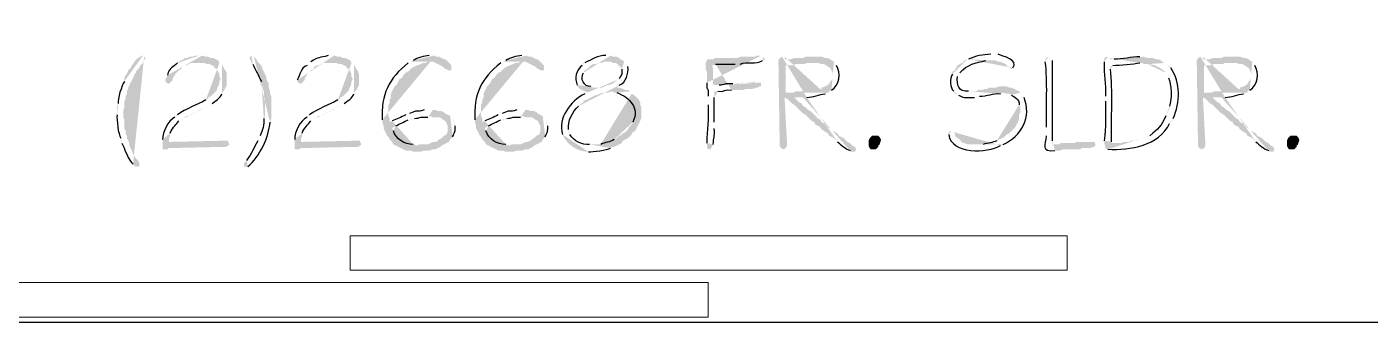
# Model space of a CAD drawing. Header units: inches. Extents: x -167 to 6071, y -6287 to -2731.
# Drawn here: x 646.5 to 704.5, y -6052 to -6039.3 of the extents above; entities that cross this region are included whole.
import ezdxf

# ---------------------------------------------------------------- set-up
doc = ezdxf.new("R2010")
doc.units = ezdxf.units.IN
doc.header["$LTSCALE"] = 96
doc.header["$MEASUREMENT"] = 0
doc.layers.add('Doors', color=5, linetype='Continuous', lineweight=9)
doc.layers.add('PDF_Geometry', color=7, linetype='Continuous', true_color=0x4a4a4a)
doc.layers.add('PDF_Solid Fills', color=7, linetype='Continuous')

msp = doc.modelspace()

# ---------------------------------------------------------------- hatches: boundary and pattern name
at = {"layer": 'PDF_Solid Fills', "transparency": 33554559}
h = msp.add_hatch(color=256, dxfattribs=at)
h.paths.add_polyline_path([(651.477, -6040.522), (651.423, -6040.522), (651.37, -6040.575), (651.263, -6040.629), (651.157, -6040.735), (651.103, -6040.789), (651.05, -6040.895), (650.997, -6040.949), (650.943, -6041.055), (650.837, -6041.162), (650.783, -6041.322), (650.73, -6041.375), (650.677, -6041.482), (650.677, -6041.642)], flags=0)
h.paths.add_polyline_path([(650.41, -6042.602), (650.357, -6042.709), (650.357, -6043.082)], flags=0)
h.paths.add_polyline_path([(650.517, -6044.095), (650.517, -6044.202), (650.57, -6044.309)], flags=0)
h.paths.add_polyline_path([(651.05, -6045.215), (651.157, -6045.322), (651.317, -6045.322), (651.317, -6045.162), (651.263, -6045.055), (651.157, -6044.949), (651.103, -6044.842), (651.05, -6044.789), (650.997, -6044.629), (650.943, -6044.522), (650.89, -6044.415), (650.89, -6044.309), (650.837, -6044.202), (650.783, -6044.095), (650.783, -6043.989), (650.73, -6043.882), (650.73, -6043.775), (650.677, -6043.669), (650.677, -6043.295), (650.623, -6043.189), (650.623, -6042.869), (650.677, -6042.762), (650.677, -6042.495), (650.73, -6042.389), (650.73, -6042.282), (650.783, -6042.175), (650.783, -6042.015), (650.837, -6042.015), (650.837, -6041.909), (650.89, -6041.802), (650.943, -6041.695), (650.997, -6041.589), (651.05, -6041.482), (651.103, -6041.375), (651.157, -6041.269), (651.21, -6041.162), (651.317, -6041.055), (651.37, -6040.949), (651.477, -6040.842), (651.53, -6040.735), (651.583, -6040.629), (651.53, -6040.575)], flags=0)
h = msp.add_hatch(color=256, dxfattribs=at)
h.paths.add_polyline_path([(653.93, -6040.522), (653.77, -6040.522), (653.61, -6040.575), (653.503, -6040.575), (653.397, -6040.629), (653.29, -6040.629), (653.237, -6040.682), (653.023, -6040.789), (652.97, -6040.842)], flags=0)
h.paths.add_polyline_path([(652.543, -6041.375), (652.49, -6041.482), (652.437, -6041.589), (652.49, -6041.695), (652.597, -6041.749), (652.65, -6041.695), (652.757, -6041.589), (652.757, -6041.535), (652.81, -6041.429), (652.863, -6041.375), (652.863, -6041.322), (652.917, -6041.269), (653.023, -6041.162), (653.13, -6041.109), (653.183, -6041.002), (653.29, -6040.949), (653.343, -6040.949), (653.557, -6040.842), (654.783, -6040.842), (654.73, -6040.735), (654.623, -6040.682), (654.517, -6040.629), (654.41, -6040.629), (654.303, -6040.575), (654.197, -6040.575), (654.037, -6040.522)], flags=0)
h = msp.add_hatch(color=256, dxfattribs=at)
h.paths.add_polyline_path([(656.17, -6040.522), (656.063, -6040.629), (656.117, -6040.682), (656.17, -6040.842), (656.223, -6040.895)], flags=0)
h.paths.add_polyline_path([(656.597, -6041.642), (656.597, -6041.749), (656.65, -6041.909), (656.65, -6041.962), (656.703, -6042.069), (656.703, -6042.282), (656.757, -6042.442), (656.757, -6043.135), (656.703, -6043.242)], flags=0)
h.paths.add_polyline_path([(656.543, -6043.989), (656.49, -6044.095), (656.437, -6044.202)], flags=0)
h.paths.add_polyline_path([(655.957, -6045.055), (655.85, -6045.162), (655.85, -6045.322), (656.01, -6045.322)], flags=0)
h.paths.add_polyline_path([(656.97, -6043.402), (657.023, -6043.242), (657.023, -6042.282), (656.97, -6042.175), (656.97, -6042.069), (656.917, -6041.909), (656.917, -6041.749), (656.863, -6041.642), (656.81, -6041.535), (656.81, -6041.429), (656.757, -6041.322), (656.703, -6041.215), (656.65, -6041.109), (656.597, -6040.949), (656.49, -6040.842), (656.437, -6040.789), (656.383, -6040.682), (656.277, -6040.575)], flags=0)
h = msp.add_hatch(color=256, dxfattribs=at)
h.paths.add_polyline_path([(659.637, -6040.522), (659.477, -6040.522)], flags=0)
h.paths.add_polyline_path([(658.73, -6040.789), (658.677, -6040.842), (658.57, -6040.949)], flags=0)
h.paths.add_polyline_path([(658.143, -6041.589), (658.197, -6041.695), (658.303, -6041.749), (658.463, -6041.589), (658.463, -6041.535), (658.517, -6041.429), (658.57, -6041.375), (658.57, -6041.322), (658.623, -6041.269), (658.73, -6041.162), (658.837, -6041.109), (658.89, -6041.002), (658.997, -6040.949), (659.05, -6040.949), (659.263, -6040.842), (660.49, -6040.842), (660.437, -6040.735), (660.223, -6040.629), (660.117, -6040.629), (660.01, -6040.575), (659.903, -6040.575), (659.743, -6040.522)], flags=0)
h = msp.add_hatch(color=256, dxfattribs=at)
h.paths.add_polyline_path([(663.903, -6040.522), (663.85, -6040.522)], flags=0)
h.paths.add_polyline_path([(663.157, -6040.735), (663.05, -6040.789), (664.01, -6040.789), (664.437, -6041.002), (664.543, -6041.109), (664.597, -6041.109), (664.65, -6041.162), (664.81, -6041.162), (664.81, -6040.949), (664.757, -6040.895), (664.543, -6040.682), (664.49, -6040.682), (664.277, -6040.575), (664.17, -6040.575), (664.063, -6040.522)], flags=0)
h = msp.add_hatch(color=256, dxfattribs=at)
h.paths.add_polyline_path([(667.903, -6040.522), (667.85, -6040.522)], flags=0)
h.paths.add_polyline_path([(667.157, -6040.735), (667.05, -6040.789), (668.01, -6040.789), (668.437, -6041.002), (668.543, -6041.109), (668.597, -6041.109), (668.65, -6041.162), (668.81, -6041.162), (668.81, -6040.949), (668.757, -6040.895), (668.543, -6040.682), (668.49, -6040.682), (668.277, -6040.575), (668.17, -6040.575), (668.063, -6040.522)], flags=0)
h = msp.add_hatch(color=256, dxfattribs=at)
h.paths.add_polyline_path([(671.583, -6040.522), (671.477, -6040.522)], flags=0)
h.paths.add_polyline_path([(670.57, -6040.842), (670.517, -6040.842), (670.463, -6040.949)], flags=0)
h.paths.add_polyline_path([(670.25, -6041.802), (670.303, -6041.909), (671.05, -6041.909), (670.943, -6041.909), (670.837, -6041.855)], flags=0)
h.paths.add_polyline_path([(670.517, -6041.269), (670.57, -6041.162), (670.677, -6041.109), (670.783, -6041.002), (670.837, -6040.949), (670.943, -6040.895), (671.05, -6040.895), (671.157, -6040.842), (671.317, -6040.842), (671.423, -6040.789), (672.277, -6040.789), (672.223, -6040.735), (672.117, -6040.682), (672.063, -6040.629), (671.957, -6040.575), (671.797, -6040.575), (671.69, -6040.522)], flags=0)
h = msp.add_hatch(color=256, dxfattribs=at)
h.paths.add_polyline_path([(678.197, -6040.522), (677.983, -6040.522), (677.93, -6040.575), (677.29, -6040.575), (677.183, -6040.629), (676.223, -6040.629), (676.117, -6040.682), (675.85, -6040.682), (675.85, -6040.735), (675.797, -6040.842), (675.797, -6041.109), (675.85, -6041.215), (675.85, -6041.695)], flags=0)
h.paths.add_polyline_path([(675.903, -6042.282), (675.903, -6042.655)], flags=0)
h.paths.add_polyline_path([(675.85, -6044.309), (675.85, -6044.522), (675.957, -6044.575), (676.01, -6044.575), (676.063, -6044.469), (676.117, -6044.362)], flags=0)
h.paths.add_polyline_path([(676.17, -6043.669), (676.17, -6043.402)], flags=0)
h.paths.add_polyline_path([(676.17, -6042.335), (676.17, -6042.069), (676.33, -6042.069)], flags=0)
h.paths.add_polyline_path([(676.917, -6042.015), (677.397, -6042.015), (677.557, -6041.962), (677.823, -6041.962), (677.983, -6041.909), (678.037, -6041.909), (678.143, -6041.855), (678.197, -6041.855), (678.197, -6041.802), (676.17, -6041.802), (676.117, -6041.749), (676.117, -6041.055), (676.063, -6040.949), (676.17, -6040.949), (676.223, -6040.895)], flags=0)
h.paths.add_polyline_path([(677.077, -6040.895), (677.29, -6040.895)], flags=0)
h.paths.add_polyline_path([(678.25, -6040.735), (678.303, -6040.735), (678.357, -6040.682), (678.303, -6040.575)], flags=0)
h = msp.add_hatch(color=256, dxfattribs=at)
h.paths.add_polyline_path([(679.103, -6040.575), (678.997, -6040.629), (678.943, -6040.735), (678.997, -6044.362), (678.997, -6044.415), (679.05, -6044.522), (679.157, -6044.575), (679.263, -6044.522), (679.317, -6044.415), (679.317, -6044.362), (679.21, -6042.335), (680.17, -6042.335)], flags=0)
h.paths.add_polyline_path([(680.97, -6042.175), (681.023, -6042.122), (679.263, -6042.122), (679.263, -6040.949), (679.53, -6040.949), (679.69, -6040.895), (680.063, -6040.895), (680.17, -6040.842), (680.543, -6040.842), (681.343, -6040.789), (681.237, -6040.735), (679.21, -6040.682), (679.21, -6040.575)], flags=0)
for points in [[(680.543, -6040.575), (680.117, -6040.575), (680.01, -6040.629), (679.637, -6040.629), (679.477, -6040.682), (679.21, -6040.682), (681.237, -6040.735), (681.183, -6040.682), (681.077, -6040.629), (680.97, -6040.629), (680.81, -6040.575), (680.703, -6040.575)], [(698.623, -6040.575), (698.197, -6040.575), (698.09, -6040.629), (697.717, -6040.629), (697.557, -6040.682), (697.29, -6040.682), (699.317, -6040.735), (699.263, -6040.682), (699.157, -6040.629), (699.05, -6040.629), (698.89, -6040.575), (698.783, -6040.575)], [(688.65, -6041.855), (688.49, -6041.855), (688.33, -6041.909), (688.063, -6041.909), (687.957, -6041.962), (687.85, -6041.962), (687.743, -6042.015), (687.583, -6042.015), (687.477, -6042.069), (687.157, -6042.069), (689.343, -6042.069), (689.023, -6041.909), (688.917, -6041.909), (688.81, -6041.855)], [(655.05, -6044.202), (652.597, -6044.255), (652.33, -6044.255), (652.33, -6044.575), (652.543, -6044.575), (652.597, -6044.522), (654.997, -6044.469), (655.05, -6044.469), (655.157, -6044.415), (655.21, -6044.362), (655.157, -6044.255), (655.157, -6044.202)], [(660.757, -6044.202), (658.303, -6044.255), (658.037, -6044.255), (658.037, -6044.575), (658.25, -6044.575), (658.303, -6044.522), (660.703, -6044.469), (660.757, -6044.469), (660.863, -6044.415), (660.917, -6044.362), (660.863, -6044.255), (660.863, -6044.202)], [(683.05, -6044.575), (682.943, -6044.575), (682.89, -6044.522), (682.837, -6044.415), (682.837, -6044.202), (682.89, -6044.095), (682.997, -6043.989), (683.263, -6043.989), (683.317, -6044.042), (683.37, -6044.149), (683.37, -6044.202), (683.317, -6044.362), (683.263, -6044.415), (683.263, -6044.469), (683.157, -6044.575)], [(701.13, -6044.575), (701.023, -6044.575), (700.97, -6044.522), (700.917, -6044.415), (700.917, -6044.202), (700.97, -6044.095), (701.077, -6043.989), (701.343, -6043.989), (701.397, -6044.042), (701.45, -6044.149), (701.45, -6044.202), (701.397, -6044.362), (701.343, -6044.415), (701.343, -6044.469), (701.237, -6044.575)], [(692.437, -6044.255), (691.797, -6044.255), (691.743, -6044.309), (691.157, -6044.309), (691.05, -6044.362), (690.783, -6044.362), (692.65, -6044.362), (692.597, -6044.255), (692.543, -6044.255)]]:
    msp.add_hatch(color=256, dxfattribs=at).paths.add_polyline_path(points)
h = msp.add_hatch(color=256, dxfattribs=at)
h.paths.add_polyline_path([(687.103, -6040.682), (686.997, -6040.735), (686.89, -6040.842), (686.677, -6040.949), (686.623, -6041.055), (686.57, -6041.162), (686.463, -6041.215), (686.463, -6041.322)], flags=0)
h.paths.add_polyline_path([(686.517, -6042.069), (686.57, -6042.175), (686.623, -6042.175), (686.73, -6042.229)], flags=0)
h.paths.add_polyline_path([(687.423, -6042.335), (687.53, -6042.335), (687.637, -6042.282)], flags=0)
h.paths.add_polyline_path([(688.543, -6042.175), (688.65, -6042.122), (689.397, -6042.122), (689.343, -6042.069), (687.157, -6042.069)], flags=0)
h.paths.add_polyline_path([(686.677, -6041.429), (686.73, -6041.322), (686.783, -6041.269)], flags=0)
h.paths.add_polyline_path([(687.903, -6040.735), (688.17, -6040.735)], flags=0)
h = msp.add_hatch(color=256, dxfattribs=at)
h.paths.add_polyline_path([(688.17, -6040.469), (688.117, -6040.469)], flags=0)
h.paths.add_polyline_path([(687.157, -6040.682), (687.103, -6040.682), (688.17, -6040.735), (688.33, -6040.735), (688.437, -6040.789), (688.543, -6040.789), (688.757, -6040.895), (688.863, -6041.002), (688.917, -6041.002), (688.917, -6041.055), (689.023, -6041.109), (689.077, -6041.055)], flags=0)
h.paths.add_polyline_path([(688.437, -6040.469), (688.277, -6040.469)], flags=0)
h = msp.add_hatch(color=256, dxfattribs=at)
h.paths.add_polyline_path([(690.623, -6040.575), (690.517, -6040.629), (690.463, -6040.789)], flags=0)
h.paths.add_polyline_path([(690.517, -6043.615), (690.517, -6043.989)], flags=0)
h.paths.add_polyline_path([(690.89, -6044.629), (691.103, -6044.629), (691.263, -6044.575), (691.957, -6044.575), (692.063, -6044.522), (692.437, -6044.522), (692.543, -6044.469), (692.597, -6044.469), (692.65, -6044.362), (690.783, -6044.362), (690.783, -6044.202)], flags=0)
h.paths.add_polyline_path([(690.783, -6040.735), (690.73, -6040.629)], flags=0)
h = msp.add_hatch(color=256, dxfattribs=at)
h.paths.add_polyline_path([(693.183, -6040.575), (693.13, -6040.575), (693.023, -6040.629), (693.023, -6040.789)], flags=0)
h.paths.add_polyline_path([(693.077, -6042.282), (693.077, -6042.495)], flags=0)
h.paths.add_polyline_path([(693.023, -6044.202), (693.023, -6044.309), (693.343, -6044.309), (693.343, -6044.255)], flags=0)
h.paths.add_polyline_path([(693.29, -6041.109), (693.29, -6041.002), (693.397, -6040.949)], flags=0)
h.paths.add_polyline_path([(694.57, -6040.842), (695.637, -6040.842), (695.53, -6040.789), (695.477, -6040.735), (693.29, -6040.682), (693.237, -6040.629)], flags=0)
h = msp.add_hatch(color=256, dxfattribs=at)
h.paths.add_polyline_path([(694.623, -6040.575), (694.57, -6040.575)], flags=0)
h.paths.add_polyline_path([(693.45, -6040.682), (693.29, -6040.682), (695.477, -6040.735), (695.37, -6040.682), (695.263, -6040.682), (695.103, -6040.629), (694.89, -6040.629), (694.73, -6040.575)], flags=0)
h = msp.add_hatch(color=256, dxfattribs=at)
h.paths.add_polyline_path([(697.183, -6040.575), (697.077, -6040.629), (697.023, -6040.735), (697.077, -6044.362), (697.077, -6044.415), (697.13, -6044.522), (697.237, -6044.575), (697.343, -6044.522), (697.397, -6044.415), (697.397, -6044.362), (697.29, -6042.335), (698.25, -6042.335)], flags=0)
h.paths.add_polyline_path([(699.05, -6042.175), (699.103, -6042.122), (697.343, -6042.122), (697.343, -6040.949), (697.61, -6040.949), (697.77, -6040.895), (698.143, -6040.895), (698.25, -6040.842), (698.623, -6040.842), (699.423, -6040.789), (699.317, -6040.735), (697.29, -6040.682), (697.29, -6040.575)], flags=0)
h = msp.add_hatch(color=256, dxfattribs=at)
h.paths.add_polyline_path([(654.783, -6040.842), (653.93, -6040.842), (654.143, -6040.842), (654.25, -6040.895), (654.357, -6040.895), (654.57, -6041.002), (654.57, -6041.055), (654.677, -6041.109), (654.73, -6041.215), (654.783, -6041.322), (654.783, -6041.429), (654.837, -6041.535), (654.783, -6041.642), (654.783, -6041.749), (654.73, -6041.855), (654.677, -6041.962), (654.677, -6042.015), (654.57, -6042.122), (654.517, -6042.175), (654.41, -6042.282), (654.303, -6042.335), (654.303, -6042.389), (654.197, -6042.442)], flags=0)
h.paths.add_polyline_path([(652.97, -6043.082), (652.917, -6043.082), (652.863, -6043.189)], flags=0)
h.paths.add_polyline_path([(652.33, -6044.149), (652.33, -6044.255), (652.597, -6044.255), (652.597, -6044.149), (652.65, -6043.989), (652.65, -6043.882)], flags=0)
h.paths.add_polyline_path([(653.023, -6043.349), (653.237, -6043.242), (653.343, -6043.135), (653.45, -6043.135), (653.557, -6043.082), (653.663, -6043.029), (653.717, -6042.975), (653.877, -6042.922), (653.983, -6042.869), (654.143, -6042.762), (654.25, -6042.709), (654.463, -6042.602)], flags=0)
h.paths.add_polyline_path([(654.89, -6042.175), (654.943, -6042.069), (654.997, -6042.015), (655.05, -6041.909), (655.103, -6041.802), (655.103, -6041.322), (655.05, -6041.162), (654.997, -6041.109), (654.943, -6041.002), (654.89, -6040.895)], flags=0)
h = msp.add_hatch(color=256, dxfattribs=at)
h.paths.add_polyline_path([(660.49, -6040.842), (659.637, -6040.842), (659.85, -6040.842), (659.957, -6040.895), (660.063, -6040.895), (660.17, -6040.949), (660.277, -6041.002), (660.277, -6041.055), (660.383, -6041.109), (660.437, -6041.215), (660.49, -6041.322), (660.49, -6041.429), (660.543, -6041.535), (660.49, -6041.642), (660.49, -6041.749), (660.437, -6041.855), (660.383, -6041.962), (660.383, -6042.015), (660.277, -6042.122), (660.223, -6042.175), (660.117, -6042.282), (660.01, -6042.335), (660.01, -6042.389), (659.903, -6042.442)], flags=0)
h.paths.add_polyline_path([(658.677, -6043.082), (658.623, -6043.082), (658.57, -6043.189)], flags=0)
h.paths.add_polyline_path([(658.037, -6044.149), (658.037, -6044.255), (658.303, -6044.255), (658.303, -6044.149), (658.357, -6043.989), (658.357, -6043.882)], flags=0)
h.paths.add_polyline_path([(658.73, -6043.349), (658.837, -6043.295), (658.943, -6043.242), (659.05, -6043.135), (659.157, -6043.135), (659.263, -6043.082), (659.37, -6043.029), (659.423, -6042.975), (659.583, -6042.922), (659.69, -6042.869), (659.85, -6042.762), (659.957, -6042.709), (660.063, -6042.655), (660.17, -6042.602)], flags=0)
h.paths.add_polyline_path([(660.597, -6042.175), (660.65, -6042.069), (660.703, -6042.015), (660.757, -6041.909), (660.81, -6041.802), (660.81, -6041.322), (660.757, -6041.162), (660.703, -6041.109), (660.65, -6041.002), (660.597, -6040.895)], flags=0)
h = msp.add_hatch(color=256, dxfattribs=at)
h.paths.add_polyline_path([(663.05, -6040.789), (662.943, -6040.842)], flags=0)
h.paths.add_polyline_path([(661.823, -6043.295), (661.823, -6043.402), (662.143, -6043.402), (662.143, -6043.242), (662.09, -6043.135), (662.09, -6042.655), (662.143, -6042.549), (662.143, -6042.442), (662.197, -6042.335), (662.197, -6042.175), (662.25, -6042.069), (662.303, -6041.962), (662.357, -6041.855), (662.463, -6041.749), (662.517, -6041.642), (662.57, -6041.535), (662.677, -6041.482), (662.73, -6041.375), (662.837, -6041.269), (662.943, -6041.215), (663.05, -6041.109), (663.103, -6041.055), (663.317, -6040.949), (663.477, -6040.895), (663.583, -6040.842), (663.69, -6040.842), (663.797, -6040.789), (663.903, -6040.789)], flags=0)
h = msp.add_hatch(color=256, dxfattribs=at)
h.paths.add_polyline_path([(667.05, -6040.789), (666.943, -6040.842)], flags=0)
h.paths.add_polyline_path([(665.823, -6043.295), (665.823, -6043.402), (666.143, -6043.402), (666.143, -6043.242), (666.09, -6043.135), (666.09, -6042.655), (666.143, -6042.549), (666.143, -6042.442), (666.197, -6042.335), (666.197, -6042.175), (666.25, -6042.069), (666.303, -6041.962), (666.357, -6041.855), (666.463, -6041.749), (666.517, -6041.642), (666.57, -6041.535), (666.677, -6041.482), (666.73, -6041.375), (666.837, -6041.269), (666.943, -6041.215), (667.05, -6041.109), (667.103, -6041.055), (667.317, -6040.949), (667.477, -6040.895), (667.583, -6040.842), (667.69, -6040.842), (667.797, -6040.789), (667.903, -6040.789)], flags=0)
h = msp.add_hatch(color=256, dxfattribs=at)
h.paths.add_polyline_path([(672.277, -6040.789), (671.53, -6040.789), (671.69, -6040.789), (671.797, -6040.842), (671.903, -6040.842), (672.01, -6040.895), (672.01, -6040.949), (672.117, -6041.002), (672.17, -6041.109)], flags=0)
h.paths.add_polyline_path([(672.063, -6041.535), (671.957, -6041.589), (671.85, -6041.695), (671.743, -6041.749), (671.637, -6041.802), (671.53, -6041.802), (671.317, -6041.909), (670.303, -6041.909), (670.357, -6041.962), (670.57, -6042.069), (670.73, -6042.122), (670.677, -6042.122), (670.57, -6042.175)], flags=0)
h.paths.add_polyline_path([(669.61, -6043.935, 0.291201), (670.73, -6044.682)], flags=0)
h.paths.add_polyline_path([(671.69, -6044.522), (671.797, -6044.469), (671.85, -6044.469), (671.957, -6044.415), (670.89, -6044.362), (670.783, -6044.362)], flags=0)
h.paths.add_polyline_path([(669.93, -6043.935), (669.877, -6043.829), (669.877, -6043.722)], flags=0)
h.paths.add_polyline_path([(670.303, -6042.709), (670.41, -6042.602), (670.517, -6042.549), (670.517, -6042.495), (670.623, -6042.442), (670.73, -6042.389), (670.837, -6042.335), (671.05, -6042.229), (671.103, -6042.229), (671.21, -6042.175), (671.37, -6042.122), (671.583, -6042.122), (671.743, -6042.069), (672.543, -6042.069), (672.437, -6042.015), (672.33, -6042.015), (672.223, -6041.962), (672.063, -6041.909), (671.957, -6041.909), (672.063, -6041.802)], flags=0)
h.paths.add_polyline_path([(672.437, -6041.002), (672.383, -6040.895)], flags=0)
h = msp.add_hatch(color=256, dxfattribs=at)
h.paths.add_polyline_path([(681.343, -6040.789), (680.543, -6040.842), (680.65, -6040.842), (680.81, -6040.895), (680.917, -6040.895), (681.023, -6040.949), (681.077, -6041.002), (681.183, -6041.055), (681.29, -6041.269), (681.29, -6041.482), (681.237, -6041.589), (681.183, -6041.642), (681.13, -6041.749), (681.077, -6041.802), (680.97, -6041.855), (680.81, -6041.909), (680.81, -6041.962), (680.65, -6041.962), (680.543, -6042.015), (680.33, -6042.015), (680.223, -6042.069), (679.69, -6042.069), (679.583, -6042.122), (679.263, -6042.122), (681.13, -6042.122), (681.13, -6042.069), (681.237, -6042.015)], flags=0)
h.paths.add_polyline_path([(681.45, -6040.949), (681.397, -6040.842)], flags=0)
h = msp.add_hatch(color=256, dxfattribs=at)
h.paths.add_polyline_path([(695.637, -6040.842), (694.57, -6040.842), (694.623, -6040.842), (694.783, -6040.895), (694.89, -6040.895)], flags=0)
h.paths.add_polyline_path([(695.69, -6041.269, 0.210954), (694.89, -6040.895)], flags=0)
h.paths.add_polyline_path([(695.69, -6041.269), (695.743, -6041.375), (695.797, -6041.482)], flags=0)
h.paths.add_polyline_path([(695.85, -6042.709), (695.85, -6042.815), (695.797, -6042.922), (695.743, -6043.029), (695.69, -6043.135)], flags=0)
h.paths.add_polyline_path([(694.997, -6043.989), (694.89, -6044.042), (694.783, -6044.042), (694.677, -6044.095), (694.517, -6044.149), (694.41, -6044.202), (694.197, -6044.202), (694.09, -6044.255), (693.877, -6044.255), (693.717, -6044.309), (693.023, -6044.309), (693.077, -6044.469), (693.077, -6044.522), (693.183, -6044.575)], flags=0)
h.paths.add_polyline_path([(695.85, -6043.455), (695.903, -6043.349), (695.957, -6043.349), (696.01, -6043.242)], flags=0)
h.paths.add_polyline_path([(695.903, -6041.055), (695.797, -6041.002), (695.797, -6040.949), (695.743, -6040.895)], flags=0)
h = msp.add_hatch(color=256, dxfattribs=at)
h.paths.add_polyline_path([(699.423, -6040.789), (698.623, -6040.842), (698.73, -6040.842), (698.89, -6040.895), (698.997, -6040.895), (699.103, -6040.949), (699.157, -6041.002), (699.263, -6041.055), (699.317, -6041.162), (699.37, -6041.269), (699.37, -6041.482), (699.317, -6041.589), (699.263, -6041.642), (699.21, -6041.749), (699.157, -6041.802), (699.05, -6041.855), (698.89, -6041.909), (698.89, -6041.962), (698.73, -6041.962), (698.623, -6042.015), (698.41, -6042.015), (698.303, -6042.069), (697.77, -6042.069), (697.663, -6042.122), (697.343, -6042.122), (699.21, -6042.122), (699.21, -6042.069), (699.317, -6042.015)], flags=0)
h.paths.add_polyline_path([(699.53, -6040.949), (699.477, -6040.842)], flags=0)
h = msp.add_hatch(color=256, dxfattribs=at)
h.paths.add_polyline_path([(678.037, -6041.642), (677.877, -6041.695), (677.343, -6041.695), (677.237, -6041.749), (676.97, -6041.749)], flags=0)
h.paths.add_polyline_path([(676.383, -6041.802), (676.17, -6041.802), (678.197, -6041.802), (678.197, -6041.695), (678.143, -6041.695)], flags=0)
h = msp.add_hatch(color=256, dxfattribs=at)
h.paths.add_polyline_path([(672.543, -6042.069), (671.743, -6042.069), (671.85, -6042.122), (671.957, -6042.122)], flags=0)
h.paths.add_polyline_path([(672.65, -6043.402), (672.597, -6043.509), (672.543, -6043.562), (672.49, -6043.615), (672.437, -6043.722), (672.33, -6043.829), (672.223, -6043.882), (672.117, -6043.989), (672.063, -6043.989), (671.957, -6044.095), (671.85, -6044.149)], flags=0)
h.paths.add_polyline_path([(671.263, -6044.362), (670.89, -6044.362), (671.957, -6044.415), (672.063, -6044.362), (672.17, -6044.309), (672.223, -6044.202), (672.33, -6044.149), (672.437, -6044.095), (672.543, -6043.989), (672.597, -6043.935), (672.65, -6043.829), (672.757, -6043.775), (672.81, -6043.669), (672.863, -6043.562), (672.917, -6043.455), (672.97, -6043.349), (673.023, -6043.189), (673.023, -6042.762), (672.97, -6042.655), (672.97, -6042.549), (672.917, -6042.442), (672.81, -6042.335), (672.757, -6042.282), (672.703, -6042.229), (672.597, -6042.175)], flags=0)
h = msp.add_hatch(color=256, dxfattribs=at)
h.paths.add_polyline_path([(680.17, -6042.335), (679.21, -6042.335), (679.317, -6042.389), (679.53, -6042.602), (679.637, -6042.655), (679.743, -6042.762), (679.85, -6042.869), (679.903, -6042.922), (680.01, -6043.029), (680.117, -6043.082), (680.223, -6043.189), (680.277, -6043.242), (680.383, -6043.349), (680.49, -6043.402), (680.543, -6043.509), (680.757, -6043.615), (680.81, -6043.722), (680.917, -6043.775), (680.97, -6043.829), (681.077, -6043.882), (681.13, -6043.989), (681.237, -6044.042), (681.343, -6044.095), (681.503, -6044.255)], flags=0)
h.paths.add_polyline_path([(682.037, -6044.629), (682.09, -6044.682), (682.25, -6044.682), (682.303, -6044.575), (682.25, -6044.469), (682.143, -6044.415), (682.037, -6044.309), (681.93, -6044.255), (681.823, -6044.149), (681.77, -6044.095), (681.663, -6044.042), (681.557, -6043.989), (681.503, -6043.882), (681.397, -6043.829), (681.29, -6043.775), (681.183, -6043.669), (681.077, -6043.615), (681.023, -6043.509), (680.81, -6043.402), (680.757, -6043.295), (680.65, -6043.242), (680.597, -6043.189), (680.33, -6042.922), (680.223, -6042.869), (680.117, -6042.762), (680.01, -6042.709), (679.957, -6042.602), (679.85, -6042.549), (679.637, -6042.335), (680.01, -6042.335)], flags=0)
h = msp.add_hatch(color=256, dxfattribs=at)
h.paths.add_polyline_path([(689.397, -6042.122), (688.65, -6042.122), (688.81, -6042.175), (688.917, -6042.175), (689.023, -6042.229)], flags=0)
h.paths.add_polyline_path([(689.343, -6042.655), (689.397, -6042.762), (689.397, -6042.975), (689.343, -6043.082), (689.343, -6043.295), (689.29, -6043.402), (689.183, -6043.615), (689.077, -6043.722), (689.023, -6043.775), (688.917, -6043.882), (688.81, -6043.935), (688.757, -6043.989), (688.703, -6044.042), (688.597, -6044.095), (688.49, -6044.149), (688.383, -6044.202)], flags=0)
h.paths.add_polyline_path([(687.797, -6044.362), (687.423, -6044.362), (688.65, -6044.362)], flags=0)
h.paths.add_polyline_path([(689.557, -6042.335), (689.45, -6042.229)], flags=0)
h = msp.add_hatch(color=256, dxfattribs=at)
h.paths.add_polyline_path([(698.25, -6042.335), (697.29, -6042.335), (697.397, -6042.389), (697.503, -6042.495), (697.61, -6042.602), (697.717, -6042.655), (697.823, -6042.762), (698.09, -6043.029), (698.197, -6043.082), (698.303, -6043.189), (698.357, -6043.242), (698.463, -6043.349), (698.57, -6043.402), (698.623, -6043.509), (698.73, -6043.562), (698.837, -6043.615), (698.89, -6043.722), (698.997, -6043.775), (699.05, -6043.829), (699.157, -6043.882), (699.21, -6043.989), (699.317, -6044.042), (699.423, -6044.095), (699.583, -6044.255)], flags=0)
h.paths.add_polyline_path([(700.117, -6044.629), (700.17, -6044.682), (700.33, -6044.682), (700.383, -6044.575), (700.33, -6044.469), (700.223, -6044.415), (700.117, -6044.309), (700.01, -6044.255), (699.903, -6044.149), (699.85, -6044.095), (699.743, -6044.042), (699.637, -6043.989), (699.583, -6043.882), (699.37, -6043.775), (699.263, -6043.669), (699.157, -6043.615), (699.103, -6043.509), (698.89, -6043.402), (698.837, -6043.295), (698.73, -6043.242), (698.677, -6043.189), (698.41, -6042.922), (698.303, -6042.869), (698.197, -6042.762), (698.09, -6042.709), (698.037, -6042.602), (697.93, -6042.549), (697.717, -6042.335), (698.09, -6042.335)], flags=0)
h = msp.add_hatch(color=256, dxfattribs=at)
h.paths.add_polyline_path([(663.85, -6042.869), (663.637, -6042.869)], flags=0)
h.paths.add_polyline_path([(662.997, -6043.029), (662.943, -6043.029), (662.837, -6043.082)], flags=0)
h.paths.add_polyline_path([(662.25, -6043.349), (662.143, -6043.402), (661.823, -6043.402), (661.877, -6043.562), (661.877, -6043.669), (661.93, -6043.775), (661.983, -6043.882), (662.037, -6043.989), (662.09, -6044.042), (662.143, -6044.149), (662.197, -6044.202), (662.25, -6044.255), (662.303, -6044.362), (662.41, -6044.415), (663.317, -6044.415), (663.157, -6044.362)], flags=0)
h.paths.add_polyline_path([(662.303, -6043.775), (662.25, -6043.669), (662.303, -6043.615), (662.41, -6043.562)], flags=0)
h.paths.add_polyline_path([(662.943, -6043.295), (663.05, -6043.295), (663.21, -6043.242)], flags=0)
h.paths.add_polyline_path([(663.797, -6043.189), (663.903, -6043.135), (664.757, -6043.135), (664.65, -6043.082), (664.543, -6043.029), (664.49, -6042.975), (664.383, -6042.922), (664.223, -6042.922), (664.117, -6042.869), (664.01, -6042.869)], flags=0)
h = msp.add_hatch(color=256, dxfattribs=at)
h.paths.add_polyline_path([(667.85, -6042.869), (667.637, -6042.869)], flags=0)
h.paths.add_polyline_path([(666.997, -6043.029), (666.943, -6043.029), (666.837, -6043.082)], flags=0)
h.paths.add_polyline_path([(666.25, -6043.349), (666.143, -6043.402), (665.823, -6043.402), (665.877, -6043.562), (665.877, -6043.669), (665.93, -6043.775), (665.983, -6043.882), (666.037, -6043.989), (666.09, -6044.042), (666.143, -6044.149), (666.197, -6044.202), (666.25, -6044.255), (666.303, -6044.362), (666.41, -6044.415), (667.317, -6044.415), (667.157, -6044.362)], flags=0)
h.paths.add_polyline_path([(666.303, -6043.775), (666.25, -6043.669), (666.303, -6043.615), (666.41, -6043.562)], flags=0)
h.paths.add_polyline_path([(666.943, -6043.295), (667.05, -6043.295), (667.21, -6043.242)], flags=0)
h.paths.add_polyline_path([(667.797, -6043.189), (667.903, -6043.135), (668.757, -6043.135), (668.65, -6043.082), (668.543, -6043.029), (668.49, -6042.975), (668.383, -6042.922), (668.223, -6042.922), (668.117, -6042.869), (668.01, -6042.869)], flags=0)
h = msp.add_hatch(color=256, dxfattribs=at)
h.paths.add_polyline_path([(664.757, -6043.135), (663.903, -6043.135), (664.01, -6043.189), (664.277, -6043.189), (664.383, -6043.242), (664.437, -6043.295), (664.543, -6043.349), (664.597, -6043.455), (664.65, -6043.562), (664.65, -6043.829), (664.597, -6043.935), (664.49, -6043.989), (664.383, -6044.095), (664.277, -6044.149), (664.223, -6044.202), (664.117, -6044.255), (664.01, -6044.255), (663.903, -6044.309), (663.797, -6044.362), (663.423, -6044.362), (663.317, -6044.415), (662.41, -6044.415), (662.517, -6044.469), (662.623, -6044.522), (662.73, -6044.575), (662.837, -6044.629), (663.05, -6044.629), (663.157, -6044.682), (663.477, -6044.682), (663.637, -6044.629), (663.85, -6044.629), (664.01, -6044.575), (664.117, -6044.575), (664.33, -6044.469), (664.383, -6044.415), (664.49, -6044.362), (664.597, -6044.309), (664.703, -6044.255), (664.757, -6044.149), (664.863, -6044.042)], flags=0)
h.paths.add_polyline_path([(664.97, -6043.562), (664.917, -6043.455), (664.917, -6043.349), (664.863, -6043.242)], flags=0)
h = msp.add_hatch(color=256, dxfattribs=at)
h.paths.add_polyline_path([(668.757, -6043.135), (667.903, -6043.135), (668.01, -6043.189), (668.277, -6043.189), (668.383, -6043.242), (668.437, -6043.295), (668.543, -6043.349), (668.597, -6043.455), (668.65, -6043.562), (668.65, -6043.829), (668.597, -6043.935), (668.49, -6043.989), (668.383, -6044.095), (668.277, -6044.149), (668.223, -6044.202), (668.117, -6044.255), (668.01, -6044.255), (667.903, -6044.309), (667.797, -6044.362), (667.423, -6044.362), (667.317, -6044.415), (666.41, -6044.415), (666.517, -6044.469), (666.623, -6044.522), (666.73, -6044.575), (666.837, -6044.629), (667.05, -6044.629), (667.157, -6044.682), (667.477, -6044.682), (667.637, -6044.629), (667.85, -6044.629), (668.01, -6044.575), (668.117, -6044.575), (668.33, -6044.469), (668.383, -6044.415), (668.49, -6044.362), (668.597, -6044.309), (668.703, -6044.255), (668.757, -6044.149), (668.863, -6044.042)], flags=0)
h.paths.add_polyline_path([(668.97, -6043.562), (668.917, -6043.455), (668.917, -6043.349), (668.863, -6043.242)], flags=0)
h = msp.add_hatch(color=256, dxfattribs=at)
h.paths.add_polyline_path([(686.41, -6043.775), (686.303, -6043.829), (686.303, -6043.935)], flags=0)
h.paths.add_polyline_path([(688.543, -6044.415), (688.65, -6044.362), (687.103, -6044.362), (686.997, -6044.309), (686.943, -6044.309), (686.837, -6044.255), (686.783, -6044.149), (686.677, -6044.095), (686.57, -6043.989), (686.57, -6043.882), (686.517, -6043.829)], flags=0)

# ---------------------------------------------------------------- linework, layer by layer
at = {"layer": 'Doors', "transparency": 33554687}
for points in [[(660.437, -6049.802), (691.423, -6049.802), (691.423, -6048.309), (660.437, -6048.309)], [(644.917, -6051.829), (675.903, -6051.829), (675.903, -6050.335), (644.917, -6050.335)]]:
    msp.add_lwpolyline(points, close=True, dxfattribs=at)
at = {"layer": 'PDF_Geometry', "color": 7}
msp.add_lwpolyline([(562.943, -5902.282), (562.943, -6048.575), (644.917, -6048.575), (644.917, -6052.042), (704.917, -6052.042)], dxfattribs=at)
at = {"layer": 'PDF_Geometry'}
for points in [[(659.477, -6040.522), (659.085, -6040.636), (659.1, -6040.57), (658.73, -6040.789)], [(663.85, -6040.522), (663.614, -6040.551), (663.37, -6040.607), (663.157, -6040.735)], [(667.85, -6040.522), (667.614, -6040.551), (667.37, -6040.607), (667.157, -6040.735)], [(671.477, -6040.522), (671.147, -6040.512), (670.863, -6040.701), (670.57, -6040.842)], [(688.117, -6040.469), (687.786, -6040.479), (687.456, -6040.544), (687.157, -6040.682)], [(689.077, -6041.055), (689.328, -6040.703), (688.648, -6040.545), (688.437, -6040.469)], [(694.57, -6040.575), (694.193, -6040.587), (693.828, -6040.672), (693.45, -6040.682)], [(652.97, -6040.842), (652.78, -6041.04), (652.598, -6041.031), (652.543, -6041.375)], [(656.223, -6040.895), (656.348, -6041.144), (656.472, -6041.393), (656.597, -6041.642)], [(658.57, -6040.949), (658.263, -6041.056), (658.292, -6041.358), (658.143, -6041.589)], [(662.943, -6040.842), (662.099, -6041.495), (661.759, -6042.228), (661.823, -6043.295)], [(666.943, -6040.842), (666.099, -6041.495), (665.759, -6042.228), (665.823, -6043.295)], [(670.463, -6040.949), (670.194, -6041.137), (670.118, -6041.517), (670.25, -6041.802)], [(670.837, -6041.855), (670.529, -6041.895), (670.354, -6041.504), (670.517, -6041.269)], [(672.063, -6041.802), (672.371, -6041.674), (672.466, -6041.311), (672.437, -6041.002)], [(672.17, -6041.109), (672.162, -6041.413), (672.211, -6041.233), (672.063, -6041.535)], [(676.223, -6040.895), (676.508, -6040.895), (676.792, -6040.895), (677.077, -6040.895)], [(677.29, -6040.895), (677.597, -6040.767), (677.984, -6040.932), (678.25, -6040.735)], [(681.237, -6042.015), (681.574, -6041.837), (681.667, -6041.26), (681.45, -6040.949)], [(686.783, -6041.269), (687.11, -6040.885), (687.468, -6040.849), (687.903, -6040.735)], [(690.463, -6040.789), (690.571, -6041.665), (690.493, -6042.702), (690.517, -6043.615)], [(690.783, -6044.202), (690.783, -6043.047), (690.783, -6041.891), (690.783, -6040.735)], [(693.023, -6040.789), (692.983, -6041.408), (693.105, -6041.691), (693.077, -6042.282)], [(693.343, -6044.255), (693.314, -6043.279), (693.406, -6042.032), (693.29, -6041.109)], [(693.397, -6040.949), (693.711, -6040.946), (694.26, -6040.886), (694.57, -6040.842)], [(696.01, -6043.242), (696.297, -6042.541), (696.344, -6041.703), (695.903, -6041.055)], [(699.317, -6042.015), (699.654, -6041.837), (699.747, -6041.26), (699.53, -6040.949)], [(650.677, -6041.642), (650.558, -6041.819), (650.375, -6042.397), (650.41, -6042.602)], [(675.85, -6041.695), (675.828, -6042.167), (675.93, -6041.743), (675.903, -6042.282)], [(676.97, -6041.749), (676.575, -6041.719), (676.643, -6041.801), (676.383, -6041.802)], [(686.463, -6041.322), (686.355, -6041.524), (686.338, -6041.899), (686.517, -6042.069)], [(687.157, -6042.069), (686.715, -6042.087), (686.648, -6041.796), (686.677, -6041.429)], [(695.797, -6041.482), (695.936, -6041.759), (695.946, -6042.407), (695.85, -6042.709)], [(654.197, -6042.442), (653.801, -6042.665), (653.347, -6042.815), (652.97, -6043.082)], [(654.463, -6042.602), (654.615, -6042.479), (654.817, -6042.375), (654.89, -6042.175)], [(659.903, -6042.442), (659.508, -6042.665), (659.054, -6042.815), (658.677, -6043.082)], [(660.17, -6042.602), (660.322, -6042.479), (660.524, -6042.375), (660.597, -6042.175)], [(670.57, -6042.175), (669.961, -6042.497), (669.388, -6043.213), (669.61, -6043.935)], [(671.957, -6042.122), (672.519, -6042.342), (672.954, -6042.775), (672.65, -6043.402)], [(676.17, -6043.402), (676.17, -6043.047), (676.17, -6042.691), (676.17, -6042.335)], [(676.33, -6042.069), (676.801, -6042.091), (676.377, -6041.989), (676.917, -6042.015)], [(680.17, -6042.335), (680.449, -6042.329), (680.699, -6042.197), (680.97, -6042.175)], [(686.73, -6042.229), (687.016, -6042.407), (687.08, -6042.316), (687.423, -6042.335)], [(687.637, -6042.282), (687.946, -6042.287), (688.227, -6042.13), (688.543, -6042.175)], [(688.65, -6044.362), (689.456, -6044.038), (689.897, -6043.152), (689.557, -6042.335)], [(689.023, -6042.229), (689.105, -6042.332), (689.38, -6042.372), (689.343, -6042.655)], [(698.25, -6042.335), (698.529, -6042.329), (698.779, -6042.197), (699.05, -6042.175)], [(663.637, -6042.869), (663.26, -6043.015), (663.498, -6042.81), (662.997, -6043.029)], [(667.637, -6042.869), (667.26, -6043.015), (667.498, -6042.81), (666.997, -6043.029)], [(669.877, -6043.722), (669.826, -6043.349), (670.035, -6042.951), (670.303, -6042.709)], [(675.903, -6042.655), (675.942, -6043.306), (675.836, -6043.71), (675.85, -6044.309)], [(693.077, -6042.495), (693.066, -6043.098), (693.112, -6043.604), (693.023, -6044.202)], [(650.357, -6043.082), (650.341, -6043.301), (650.406, -6043.92), (650.517, -6044.095)], [(652.863, -6043.189), (652.545, -6043.336), (652.334, -6043.819), (652.33, -6044.149)], [(652.65, -6043.882), (652.78, -6043.549), (652.926, -6043.525), (653.023, -6043.349)], [(656.01, -6045.322), (656.542, -6044.883), (656.918, -6044.043), (656.97, -6043.402)], [(656.703, -6043.242), (656.721, -6043.506), (656.641, -6043.751), (656.543, -6043.989)], [(658.57, -6043.189), (658.252, -6043.336), (658.039, -6043.819), (658.037, -6044.149)], [(658.357, -6043.882), (658.45, -6043.617), (658.606, -6043.535), (658.73, -6043.349)], [(662.837, -6043.082), (662.617, -6043.207), (662.462, -6043.25), (662.25, -6043.349)], [(662.41, -6043.562), (662.588, -6043.473), (662.766, -6043.384), (662.943, -6043.295)], [(663.21, -6043.242), (663.491, -6043.224), (663.337, -6043.159), (663.797, -6043.189)], [(664.863, -6044.042), (664.956, -6043.796), (664.983, -6043.827), (664.97, -6043.562)], [(666.837, -6043.082), (666.617, -6043.207), (666.462, -6043.25), (666.25, -6043.349)], [(666.41, -6043.562), (666.588, -6043.473), (666.766, -6043.384), (666.943, -6043.295)], [(667.21, -6043.242), (667.491, -6043.224), (667.337, -6043.159), (667.797, -6043.189)], [(668.863, -6044.042), (668.956, -6043.796), (668.983, -6043.827), (668.97, -6043.562)], [(693.183, -6044.575), (694.148, -6044.618), (695.393, -6044.42), (695.85, -6043.455)], [(695.69, -6043.135), (695.487, -6043.578), (695.365, -6043.687), (694.997, -6043.989)], [(656.437, -6044.202), (656.246, -6044.574), (656.208, -6044.712), (655.957, -6045.055)], [(663.157, -6044.362), (662.788, -6044.384), (662.412, -6044.129), (662.303, -6043.775)], [(667.157, -6044.362), (666.788, -6044.384), (666.412, -6044.129), (666.303, -6043.775)], [(670.783, -6044.362), (670.454, -6044.395), (670.084, -6044.214), (669.93, -6043.935)], [(671.85, -6044.149), (671.657, -6044.279), (671.459, -6044.264), (671.263, -6044.362)], [(676.117, -6044.362), (676.155, -6044.047), (676.189, -6044.075), (676.17, -6043.669)], [(686.303, -6043.935), (686.419, -6044.799), (687.974, -6044.741), (688.543, -6044.415)], [(688.383, -6044.202), (688.198, -6044.295), (687.991, -6044.285), (687.797, -6044.362)], [(690.517, -6043.989), (690.465, -6044.379), (690.294, -6044.708), (690.89, -6044.629)], [(650.57, -6044.309), (650.662, -6044.503), (650.876, -6045.091), (651.05, -6045.215)], [(670.73, -6044.682), (670.912, -6044.69), (671.541, -6044.608), (671.69, -6044.522)], [(681.503, -6044.255), (681.619, -6044.366), (681.886, -6044.577), (682.037, -6044.629)], [(699.583, -6044.255), (699.699, -6044.366), (699.966, -6044.577), (700.117, -6044.629)]]:
    msp.add_open_spline(points, degree=3, dxfattribs=at)

doc.saveas('drawing.dxf')
